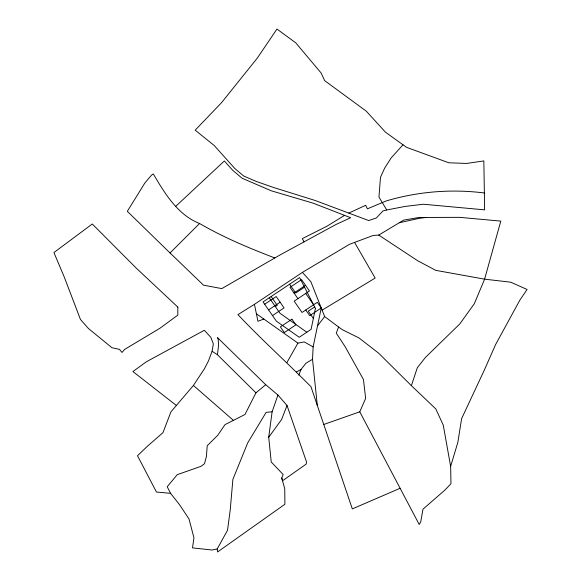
<?xml version="1.0" encoding="UTF-8"?>
<svg xmlns="http://www.w3.org/2000/svg" width="581" height="581" viewBox="0 0 581 581"><rect width="100%" height="100%" fill="white"/><g stroke="black" fill="none" stroke-linecap="round" stroke-linejoin="round"><path stroke-width="0.87" d="M317.32 405.465L312.513 359.298L313.13 346.915L321.249 307.966L317.32 302.302L302.04 312.476L294.175 301.14L309.455 290.965L301.59 279.628L290.05 287.312L297.915 298.649M272.119 411.798L266.142 412.343L247.709 442.889L232.894 479.34L230.199 510.22L227.512 530.286L217.192 548.98L212.029 550.018L192.514 547.883L193.945 537.803L189.021 518.993L179.667 504.867L170.56 493.327L167.219 486.74L177.234 474.677L201.062 466.311L204.476 463.718L206.4 456.506L207.235 445.707L217.643 435.401L225.058 424.609L244.971 414.5L255.96 392.821L217.447 354.737L218.609 344.961L218.144 338.905L217.497 337.634L265.72 384.702L277.936 395.044L287.029 405.494L306.565 462.084L306.143 464.132L282.526 480.77L281.749 477.931L283.172 474.546L271.233 461.982L268.705 437.268L272.119 411.798L277.936 395.044M170.56 493.327L156.456 492.027L137.501 455.744L147.334 446.317L162.956 432.656L170.93 411.878L193.422 385.457L204.352 368.884L208.492 360.903L212.101 351.287L213.336 343.872L210.859 337.387L204.33 330.277L146.354 361.789L132.918 371.557L176.479 405.545M302.389 272.402L310.857 281.676L324.656 316.572L338.614 327.03L336.261 333.167L344.94 346.349L363.466 379.524L365.631 398.428L359.77 411.813L419.213 524.483L420.753 521.753L422.983 509.188L445.031 489.957L450.965 483.712L450.638 466.347L457.857 442.352L461.612 418.632L484.431 369.879L495.528 344.707L519.828 300.181L527.076 289.469L510.692 282.184L484.598 279.17L435.743 270.347L417.565 260.673L378.761 235.08L373.205 235.465L349.544 244.281L302.389 272.402L254.427 304.342L237.941 314.626C261.435 339.544 286.941 362.413 310.973 386.706L352.318 508.898L400.113 488.28M450.638 466.347L443.267 425.154L435.815 408.93L411.37 385.646L417.296 367.795L425.423 357.424L459.745 323.995L474.314 303.769L484.598 279.17L500.8 221.107L459.6 217.345L419.017 217.483L403.635 220.112L378.761 235.08M287.029 405.494L281.625 419.46L268.705 437.268M298.765 375.094L301.045 369.451L305.867 363.314L312.513 359.298M286.811 362.733L297.93 343.11L304.233 341.918L313.13 346.915M317.538 325.788L324.656 316.572M403.018 144.8L391.216 157.843L384.622 168.178L380.475 177.372L378.957 197.068L386.743 209.981L405.044 206.429L423.353 204.236L484.641 209.857L483.835 160.915L466.616 163.443L448.852 162.782L406.547 147.342L385.421 132.148L366.291 111.167L324.641 80.628L321.148 73.039L295.765 42.841L276.963 29.05L257.354 58.013L221.397 102.844L195.187 130.151L214.244 145.533L234.775 168.454L243.737 176.043L256.308 181.454L273.782 187.561L315.033 200.438L368.688 220.555L376.335 218.006L382.944 210.961L386.743 209.981M199.559 223.503C177.495 214.752 164.793 193.379 153.268 173.901L151.547 175.106L144.858 182.993L127.326 211.339L170.037 252.967L199.559 223.503C223.525 237.433 249.024 248.08 274.828 257.957M175.832 206.255L224.346 160.973L232.698 170.284L242.066 178.214L271.153 190.757L313.188 203.183L350.663 217.73L336.087 224.44L279.643 255.168L221.804 288.604L203.517 285.169L170.037 252.967M255.96 392.821L265.72 384.702M264.66 304.219L276.2 296.535L284.065 307.872L272.525 315.556M268.596 309.891L280.136 302.2M293.979 292.977L305.519 285.293M275.35 306.586L277.246 305.323L271.138 296.528M304.531 287.152L295.707 293.027L289.599 284.232M314.67 306.921L308.293 311.169L313.355 318.468M321.249 307.966L309.709 315.657L305.78 309.985M344.584 215.362L326.994 226.198L302.273 238.646L304.059 241.878M322.114 310.145L375.166 278.074L354.563 242.415M296.419 371.963L301.045 369.451M348.767 213.089L365.725 205.282L367.381 208.855L386.249 200.924A236.569 231.986 3.7 0 1 427.209 192.609A236.126 231.543 3.7 0 1 482.949 192.798L484.365 193.008M263.854 319.049L257.942 321.264L254.427 304.342M323.748 424.479L359.77 411.813M399.205 222.777L418.908 218.405L425.975 217.454M212.101 351.287L217.447 354.737M338.614 327.03L342.514 329.761L359.029 337.982L378.601 353.139L411.37 385.646M306.826 332.216L279.977 313.261L269.243 297.792M256.388 313.776L297.93 343.11M193.422 385.457L233.409 420.361M305.715 293.456L313.58 304.793M281.749 477.931L284.748 488.861L284.893 504.272L217.592 551.95L217.192 548.98M177.844 307.117L177.822 315.113L160.029 328.185L124.53 349.486L122.039 352.464L119.519 349.406L111.951 347.714L88.515 328.57L80.454 319.477L64.338 277.224L53.924 252.553L92.277 223.99L136.259 268.124L177.844 307.117M315.447 308.431L311.082 329.383L299.222 337.278L276.367 321.148L263.033 301.924L299.614 277.565L315.447 308.431M291.931 319.209L280.391 326.892L284.327 332.564L295.867 324.881L291.931 319.209"/></g></svg>
